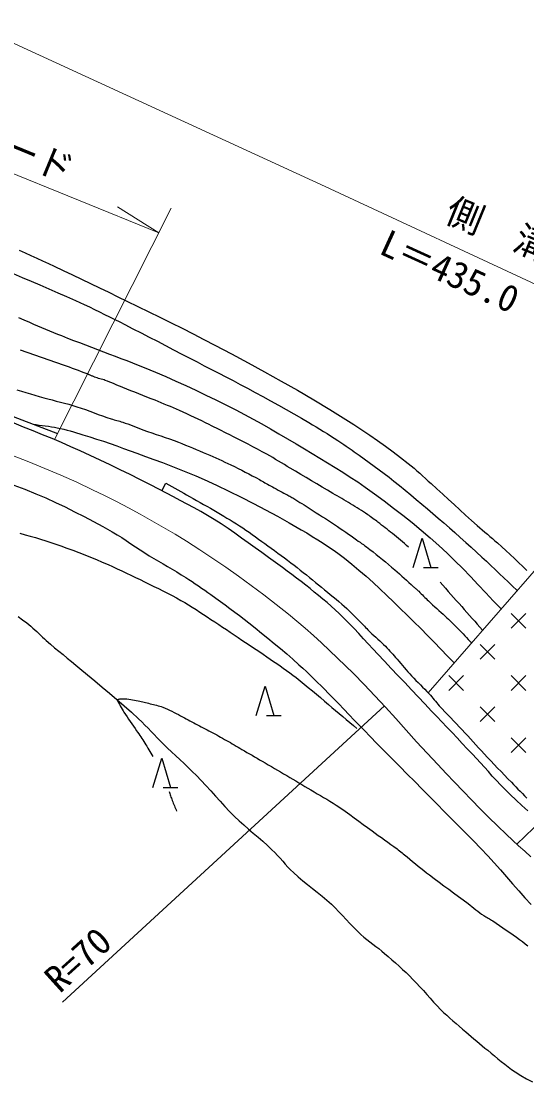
# Model space of a CAD drawing. Units: millimetres, scale not verified. Extents: x 40000 to 680000, y 20000 to 380000.
# Drawn here: x 299155 to 333608, y 246485 to 318733 of the extents above; entities that cross this region are included whole.
import ezdxf
from ezdxf.enums import TextEntityAlignment as Align

# ---------------------------------------------------------------- set-up
doc = ezdxf.new("R2010")
doc.units = ezdxf.units.MM
doc.header["$LTSCALE"] = 1000
doc.linetypes.add('CHAIN', pattern=[18.5, 12, -1.5, 3.5, -1.5])
for name, color, linetype, lineweight in [('M-BGD', 7, 'Continuous', 25), ('M-BMK', 2, 'CHAIN', 13), ('M-STR-HTXT', 7, 'Continuous', 13)]:
    doc.layers.add(name, color=color, linetype=linetype, lineweight=lineweight)
doc.styles.add('ＭＳ ゴシック', font='')
doc.styles.get('ＭＳ ゴシック').set_extended_font_data('MS Gothic')

msp = doc.modelspace()

# ---------------------------------------------------------------- linework, layer by layer
at = {"layer": 'M-BGD'}
for p, q in [((276343, 300274), (301630, 290655)), ((308739, 286738), (309020, 287272)), ((325873, 281522), (326473, 283522)), ((326473, 283522), (327073, 281522)), ((326573, 281522), (327573, 281522)), ((332548, 278393), (333548, 277393)), ((332548, 277393), (333548, 278393)), ((330426, 276272), (331426, 275272)), ((330426, 275272), (331426, 276272)), ((328305, 274151), (329305, 273151)), ((328305, 273151), (329305, 274151)), ((332548, 274151), (333548, 273151)), ((332548, 273151), (333548, 274151)), ((315170, 271426), (315770, 273426)), ((315770, 273426), (316370, 271426)), ((330426, 272030), (331426, 271030)), ((330426, 271030), (331426, 272030)), ((315870, 271426), (316870, 271426)), ((332548, 269908), (333548, 268908)), ((332548, 268908), (333548, 269908)), ((308135, 266541), (308735, 268541)), ((308735, 268541), (309335, 266541)), ((308835, 266541), (309835, 266541))]:
    msp.add_line(p, q, dxfattribs=at)
for points in [[(299027, 303145), (299423, 302964), (299819, 302783), (300215, 302602), (300611, 302419), (301006, 302236), (301400, 302051), (302021, 301757), (302641, 301462), (303261, 301165), (303880, 300867), (304499, 300567), (305117, 300266), (305734, 299965), (306351, 299663), (307104, 299295), (307858, 298928), (308611, 298561), (309364, 298192), (310115, 297821), (310864, 297444), (311609, 297062), (312351, 296672), (313484, 296068), (314615, 295460), (315743, 294845), (316866, 294223), (317984, 293590), (319093, 292944), (320194, 292283), (321283, 291604), (321829, 291254), (322371, 290897), (322908, 290534), (323441, 290164), (323969, 289787), (324492, 289403), (325009, 289012), (325521, 288614), (325724, 288450), (325924, 288282), (326121, 288111), (326316, 287937), (326509, 287762), (326702, 287586), (326895, 287410), (327089, 287236), (327484, 286880), (327876, 286521), (328267, 286161), (328657, 285800), (329047, 285440), (329439, 285081), (329833, 284725), (330230, 284371), (330401, 284223), (330573, 284076), (330747, 283930), (330920, 283785), (331094, 283640), (331267, 283494), (331439, 283346), (331609, 283197), (331901, 282933), (332190, 282666), (332477, 282397), (332763, 282126), (333048, 281855), (333333, 281583), (333618, 281312)], [(298609, 301541), (299216, 301282), (299824, 301023), (300432, 300764), (301039, 300503), (301645, 300241), (302250, 299975), (302853, 299705), (303453, 299430), (303801, 299266), (304148, 299100), (304493, 298932), (304837, 298762), (305181, 298590), (305525, 298417), (305868, 298244), (306211, 298071), (306767, 297788), (307323, 297503), (307878, 297216), (308432, 296928), (308986, 296640), (309540, 296351), (310093, 296062), (310647, 295774), (311138, 295521), (311630, 295268), (312121, 295016), (312613, 294763), (313104, 294509), (313594, 294254), (314083, 293996), (314570, 293736), (315098, 293450), (315626, 293163), (316153, 292874), (316678, 292584), (317203, 292290), (317725, 291994), (318246, 291694), (318764, 291391), (319012, 291244), (319258, 291095), (319504, 290944), (319749, 290792), (319993, 290639), (320236, 290485), (320478, 290329), (320720, 290172), (320863, 290079), (321006, 289985), (321148, 289890), (321290, 289795), (321431, 289698), (321572, 289602), (321712, 289504), (321851, 289405), (322193, 289162), (322535, 288917), (322875, 288670), (323213, 288422), (323550, 288172), (323886, 287919), (324219, 287664), (324550, 287405), (324936, 287099), (325320, 286789), (325701, 286476), (326079, 286161), (326456, 285843), (326832, 285524), (327206, 285203), (327579, 284881), (327956, 284554), (328330, 284225), (328703, 283895), (329075, 283563), (329445, 283229), (329815, 282894), (330183, 282558), (330550, 282221), (330852, 281942), (331151, 281662), (331450, 281381), (331748, 281099), (332046, 280816), (332343, 280533), (332641, 280251), (332939, 279969)], [(298965, 298544), (299340, 298382), (299715, 298221), (299987, 298105), (300260, 297990), (300532, 297875), (300805, 297761), (301078, 297647), (301352, 297535), (301626, 297424), (301900, 297313), (302306, 297153), (302713, 296994), (303121, 296838), (303529, 296683), (303938, 296528), (304346, 296373), (304754, 296218), (305162, 296061), (305556, 295909), (305951, 295759), (306346, 295609), (306741, 295458), (307135, 295306), (307527, 295151), (307919, 294992), (308308, 294828), (309000, 294527), (309690, 294221), (310378, 293910), (311064, 293592), (311746, 293269), (312425, 292940), (313101, 292603), (313774, 292260), (314370, 291946), (314963, 291625), (315552, 291298), (316139, 290966), (316722, 290629), (317304, 290288), (317884, 289945), (318463, 289600), (318986, 289287), (319510, 288973), (320032, 288657), (320552, 288338), (321068, 288014), (321581, 287683), (322088, 287345), (322589, 286998), (323241, 286531), (323887, 286056), (324528, 285572), (325162, 285080), (325788, 284579), (326407, 284068), (327017, 283548), (327618, 283017), (328172, 282504), (328713, 281978), (329244, 281441), (329767, 280896), (330287, 280347), (330805, 279797), (331326, 279249), (331851, 278706)], [(325543, 282915), (325407, 283029), (325271, 283143), (325136, 283258), (325000, 283372), (324864, 283486), (324728, 283600), (324591, 283713), (324453, 283825), (324331, 283924), (324208, 284022), (324086, 284120), (323962, 284218), (323839, 284314), (323715, 284411), (323590, 284507), (323465, 284602), (323379, 284668), (323293, 284733), (323206, 284799), (323119, 284864), (323032, 284928), (322944, 284992), (322855, 285055), (322766, 285117), (322623, 285213), (322479, 285309), (322334, 285403), (322189, 285496), (322043, 285588), (321896, 285679), (321749, 285769), (321601, 285859), (321451, 285950), (321300, 286040), (321148, 286128), (320996, 286216), (320844, 286304), (320691, 286391), (320539, 286479), (320388, 286568), (320024, 286783), (319661, 286998), (319298, 287213), (318936, 287429), (318573, 287645), (318210, 287860), (317848, 288076), (317485, 288291), (317286, 288410), (317088, 288529), (316890, 288648), (316692, 288768), (316493, 288886), (316294, 289004), (316094, 289120), (315893, 289233), (315576, 289407), (315259, 289577), (314940, 289746), (314619, 289912), (314299, 290077), (313977, 290241), (313656, 290404), (313334, 290568), (313163, 290656), (312991, 290743), (312819, 290830), (312647, 290916), (312474, 291002), (312302, 291088), (312129, 291173), (311956, 291257), (311706, 291379), (311456, 291500), (311205, 291621), (310955, 291742), (310704, 291861), (310452, 291979), (310199, 292095), (309946, 292209), (309739, 292300), (309531, 292390), (309323, 292478), (309114, 292565), (308905, 292651), (308695, 292737), (308486, 292823), (308276, 292908), (308001, 293019), (307726, 293129), (307450, 293238), (307175, 293346), (306899, 293454), (306623, 293562), (306347, 293672), (306072, 293782), (305924, 293842), (305777, 293905), (305629, 293968), (305482, 294030), (305335, 294092), (305187, 294153), (305038, 294212), (304888, 294267), (304798, 294298), (304707, 294326), (304615, 294352), (304523, 294378), (304432, 294404), (304340, 294431), (304249, 294459), (304160, 294490), (304116, 294507), (304074, 294524), (304031, 294543), (303989, 294561), (303947, 294580), (303905, 294599), (303862, 294618), (303820, 294636), (303799, 294645), (303779, 294653), (303758, 294662), (303737, 294671), (303717, 294679), (303696, 294688), (303675, 294696), (303655, 294704), (303454, 294782), (303253, 294859), (303051, 294935), (302849, 295010), (302647, 295084), (302444, 295157), (302241, 295229), (302038, 295301), (301061, 295642), (300082, 295980), (299102, 296315)], [(298865, 293614), (299170, 293525), (299474, 293436), (299779, 293346), (300083, 293257), (300388, 293169), (300694, 293083), (300976, 293006), (301260, 292931), (301543, 292858), (301827, 292785), (302111, 292711), (302393, 292635), (302675, 292555), (302956, 292471), (303249, 292375), (303541, 292274), (303831, 292169), (304120, 292061), (304410, 291953), (304700, 291846), (304991, 291743), (305283, 291646), (305382, 291615), (305481, 291587), (305580, 291560), (305679, 291533), (305779, 291506), (305878, 291478), (305977, 291449), (306075, 291418), (306248, 291358), (306421, 291295), (306593, 291229), (306764, 291163), (306936, 291095), (307107, 291028), (307278, 290962), (307451, 290898), (307752, 290791), (308055, 290686), (308358, 290583), (308661, 290481), (308964, 290378), (309267, 290273), (309568, 290165), (309868, 290054), (310111, 289960), (310353, 289864), (310593, 289766), (310834, 289666), (311073, 289565), (311313, 289463), (311552, 289360), (311791, 289257), (312000, 289167), (312208, 289076), (312417, 288985), (312625, 288892), (312832, 288799), (313039, 288704), (313245, 288608), (313451, 288510), (313695, 288390), (313939, 288269), (314181, 288146), (314423, 288022), (314664, 287895), (314904, 287768), (315144, 287639), (315383, 287510), (315478, 287457), (315573, 287404), (315667, 287349), (315761, 287294), (315854, 287239), (315948, 287185), (316043, 287131), (316138, 287078), (316269, 287007), (316400, 286937), (316532, 286867), (316664, 286798), (316796, 286730), (316928, 286660), (317060, 286590), (317191, 286520), (317258, 286483), (317325, 286446), (317392, 286409), (317458, 286372), (317525, 286334), (317591, 286296), (317657, 286257), (317723, 286219), (317865, 286133), (318007, 286045), (318148, 285957), (318288, 285868), (318428, 285779), (318569, 285689), (318709, 285599), (318849, 285510), (319057, 285378), (319266, 285245), (319474, 285113), (319682, 284980), (319890, 284847), (320097, 284713), (320303, 284578), (320509, 284442), (320699, 284315), (320888, 284186), (321077, 284057), (321265, 283927), (321453, 283797), (321640, 283666), (321827, 283535), (322014, 283403), (322128, 283323), (322242, 283243), (322355, 283163), (322469, 283082), (322582, 283001), (322694, 282920), (322806, 282837), (322917, 282753), (323133, 282585), (323347, 282415), (323559, 282243), (323771, 282070), (323981, 281895), (324190, 281719), (324398, 281542), (324606, 281364), (324770, 281222), (324932, 281079), (325094, 280935), (325255, 280790), (325415, 280645), (325576, 280499), (325736, 280354), (325897, 280209), (325941, 280170), (325985, 280132), (326028, 280093), (326072, 280055), (326116, 280016), (326159, 279977), (326202, 279938), (326245, 279898), (326329, 279817), (326412, 279735), (326494, 279652), (326576, 279568), (326658, 279485), (326740, 279402), (326823, 279319), (326907, 279238), (327048, 279106), (327191, 278976), (327335, 278846), (327479, 278718), (327624, 278589), (327768, 278461), (327911, 278331), (328053, 278199), (328163, 278095), (328272, 277991), (328381, 277886), (328489, 277781), (328597, 277675), (328704, 277569), (328811, 277462), (328917, 277354), (329034, 277235), (329150, 277114), (329265, 276992), (329380, 276870), (329495, 276748), (329609, 276625), (329724, 276503), (329839, 276381)], [(333671, 264932), (333271, 265302), (332875, 265676), (332483, 266054), (332095, 266436), (331812, 266724), (331534, 267016), (331259, 267312), (330988, 267611), (330717, 267910), (330447, 268210), (330175, 268509), (329900, 268805), (329555, 269173), (329209, 269540), (328861, 269906), (328514, 270272), (328166, 270638), (327818, 271004), (327471, 271370), (327124, 271737), (326665, 272222), (326206, 272708), (325748, 273193), (325289, 273679), (324831, 274165), (324372, 274650), (323913, 275135), (323454, 275620), (323129, 275967), (322806, 276317), (322484, 276668), (322162, 277018), (321837, 277365), (321508, 277709), (321174, 278047), (320833, 278378), (320557, 278633), (320278, 278884), (319995, 279130), (319708, 279373), (319419, 279613), (319128, 279850), (318835, 280086), (318541, 280319), (318230, 280563), (317915, 280803), (317599, 281041), (317280, 281276), (316961, 281509), (316640, 281741), (316319, 281972), (315998, 282203), (315542, 282533), (315087, 282865), (314631, 283197), (314174, 283526), (313715, 283852), (313251, 284171), (312783, 284483), (312308, 284785), (311854, 285061), (311395, 285327), (310931, 285587), (310465, 285841), (309995, 286090), (309524, 286336), (309052, 286580), (308580, 286824), (307912, 287168), (307243, 287510), (306572, 287847), (305899, 288181), (305223, 288510), (304546, 288834), (303865, 289153), (303182, 289465), (302544, 289749), (301902, 290026), (301259, 290298), (300613, 290565), (299966, 290828), (299317, 291088), (298667, 291345)], [(299978, 291279), (300183, 291250), (300388, 291222), (300593, 291194), (300799, 291167), (301004, 291138), (301209, 291106), (301413, 291071), (301616, 291032), (301837, 290984), (302057, 290932), (302276, 290877), (302495, 290819), (302713, 290758), (302930, 290695), (303147, 290631), (303363, 290566), (303828, 290421), (304291, 290271), (304753, 290116), (305213, 289958), (305672, 289796), (306131, 289632), (306588, 289466), (307045, 289299), (307623, 289088), (308201, 288876), (308778, 288663), (309354, 288447), (309927, 288225), (310498, 287997), (311065, 287760), (311628, 287512), (312472, 287124), (313311, 286724), (314145, 286312), (314974, 285890), (315797, 285457), (316614, 285013), (317425, 284559), (318230, 284095), (318610, 283870), (318989, 283641), (319364, 283408), (319737, 283170), (320106, 282926), (320470, 282676), (320829, 282419), (321181, 282153), (321682, 281756), (322172, 281345), (322654, 280924), (323128, 280495), (323597, 280059), (324062, 279619), (324525, 279177), (324987, 278736), (325457, 278282), (325921, 277823), (326380, 277359), (326837, 276893), (327292, 276424), (327747, 275956), (328202, 275488), (328660, 275022)], [(298651, 287136), (299409, 286852), (300158, 286547), (300824, 286257), (301487, 285955), (302144, 285643), (302797, 285322), (303445, 284991), (304089, 284651), (304728, 284302), (305362, 283946), (305685, 283754), (306003, 283555), (306318, 283350), (306631, 283142), (306942, 282931), (307255, 282722), (307569, 282516), (307886, 282314), (308195, 282127), (308505, 281943), (308818, 281761), (309131, 281580), (309444, 281399), (309755, 281216), (310065, 281030), (310371, 280839), (310589, 280699), (310805, 280557), (311019, 280413), (311233, 280267), (311446, 280120), (311658, 279972), (311869, 279823), (312080, 279674), (312407, 279440), (312734, 279204), (313059, 278967), (313383, 278728), (313706, 278487), (314027, 278245), (314346, 277999), (314663, 277751), (315099, 277406), (315533, 277057), (315965, 276706), (316395, 276352), (316821, 275994), (317245, 275633), (317664, 275267), (318080, 274897), (318337, 274662), (318592, 274424), (318843, 274183), (319093, 273940), (319341, 273695), (319588, 273449), (319834, 273202), (320080, 272955), (320439, 272593), (320794, 272228), (321148, 271861), (321501, 271493), (321853, 271124), (322206, 270756), (322560, 270389), (322915, 270023), (323422, 269506), (323931, 268991), (324441, 268477), (324952, 267963), (325463, 267450), (325974, 266936), (326484, 266422), (326993, 265907), (327490, 265404), (327988, 264902), (328487, 264401), (328985, 263899), (329482, 263395), (329976, 262890), (330467, 262381), (330954, 261868), (331383, 261401), (331805, 260928), (332222, 260449), (332638, 259970), (333056, 259493), (333479, 259020), (333910, 258555)], [(309020, 287272), (309222, 287157), (309423, 287042), (309624, 286926), (309826, 286811), (310027, 286695), (310229, 286580), (310430, 286465), (310632, 286350), (310867, 286217), (311103, 286084), (311339, 285952), (311576, 285820), (311812, 285687), (312047, 285553), (312282, 285419), (312515, 285282), (312735, 285152), (312954, 285022), (313173, 284891), (313391, 284759), (313608, 284626), (313825, 284491), (314040, 284354), (314253, 284214), (314472, 284067), (314689, 283917), (314904, 283765), (315119, 283612), (315332, 283457), (315545, 283301), (315758, 283146), (315972, 282991), (316195, 282829), (316419, 282667), (316642, 282505), (316865, 282342), (317087, 282179), (317309, 282014), (317529, 281848), (317748, 281680), (317960, 281515), (318170, 281348), (318379, 281180), (318588, 281011), (318795, 280841), (319003, 280671), (319210, 280500), (319418, 280331), (319617, 280169), (319817, 280009), (320017, 279849), (320217, 279689), (320416, 279527), (320613, 279364), (320808, 279198), (321001, 279030), (321171, 278875), (321339, 278718), (321505, 278559), (321670, 278398), (321833, 278236), (321996, 278074), (322159, 277911), (322321, 277748), (322397, 277671), (322472, 277593), (322547, 277515), (322621, 277436), (322696, 277358), (322771, 277280), (322846, 277203), (322923, 277127), (323052, 277003), (323183, 276882), (323316, 276763), (323450, 276643), (323583, 276524), (323714, 276404), (323844, 276281), (323972, 276156), (324075, 276049), (324176, 275940), (324276, 275830), (324375, 275719), (324474, 275608), (324571, 275496), (324669, 275384), (324768, 275272), (324892, 275131), (325015, 274988), (325138, 274845), (325260, 274702), (325383, 274559), (325506, 274417), (325631, 274276), (325758, 274136), (325904, 273981), (326053, 273828), (326204, 273676), (326356, 273525), (326507, 273375), (326658, 273223), (326806, 273069), (326952, 272913), (327040, 272814), (327127, 272714), (327213, 272613), (327297, 272511), (327382, 272409), (327467, 272307), (327554, 272206), (327641, 272107), (327833, 271898), (328027, 271692), (328223, 271487), (328420, 271284), (328617, 271081), (328814, 270877), (329010, 270673), (329205, 270466), (329393, 270263), (329580, 270058), (329766, 269852), (329952, 269646), (330138, 269440), (330324, 269234), (330511, 269029), (330700, 268826), (330929, 268582), (331159, 268339), (331390, 268097), (331622, 267855), (331855, 267614), (332088, 267374), (332321, 267134), (332554, 266894), (332705, 266738), (332855, 266583), (333005, 266428), (333156, 266273), (333308, 266118), (333460, 265964), (333613, 265812)], [(299070, 283847), (299424, 283753), (299776, 283655), (300127, 283552), (300477, 283446), (300826, 283337), (301174, 283224), (301521, 283107), (301866, 282987), (302272, 282842), (302676, 282692), (303079, 282538), (303480, 282380), (303879, 282218), (304277, 282053), (304674, 281886), (305070, 281716), (305386, 281577), (305700, 281435), (306013, 281290), (306325, 281143), (306636, 280994), (306946, 280844), (307256, 280692), (307566, 280541), (307878, 280388), (308190, 280236), (308502, 280083), (308813, 279929), (309124, 279772), (309432, 279612), (309738, 279448), (310041, 279279), (310302, 279127), (310560, 278970), (310816, 278811), (311070, 278648), (311323, 278483), (311575, 278318), (311827, 278152), (312080, 277987), (312346, 277814), (312612, 277639), (312876, 277463), (313141, 277287), (313405, 277111), (313669, 276934), (313933, 276756), (314197, 276580), (314439, 276418), (314681, 276256), (314923, 276095), (315165, 275933), (315407, 275771), (315648, 275608), (315889, 275444), (316129, 275279), (316350, 275125), (316571, 274972), (316792, 274818), (317013, 274663), (317232, 274507), (317450, 274349), (317667, 274189), (317881, 274026), (318163, 273805), (318443, 273579), (318719, 273351), (318994, 273120), (319268, 272887), (319541, 272655), (319815, 272422), (320090, 272191), (320333, 271988), (320576, 271784), (320819, 271580), (321061, 271376), (321304, 271172), (321546, 270968), (321789, 270764), (322032, 270560)], [(327706, 280522), (327889, 280313), (328072, 280104), (328255, 279895), (328438, 279686), (328621, 279478), (328804, 279269), (328988, 279060), (329172, 278852), (329348, 278653), (329525, 278453), (329702, 278254), (329880, 278055), (330057, 277856), (330235, 277658), (330412, 277459), (330589, 277260)], [(298941, 278181), (299238, 277964), (299531, 277742), (299818, 277512), (299954, 277396), (300087, 277277), (300217, 277154), (300346, 277031), (300474, 276906), (300603, 276783), (300734, 276661), (300867, 276541), (301148, 276298), (301433, 276058), (301720, 275820), (302008, 275584), (302296, 275349), (302585, 275114), (302872, 274877), (303158, 274638), (303662, 274215), (304167, 273794), (304673, 273372), (305177, 272949), (305679, 272523), (306176, 272093), (306668, 271656), (307153, 271211), (307371, 271002), (307585, 270789), (307796, 270573), (308005, 270355), (308214, 270136), (308423, 269918), (308634, 269701), (308847, 269488), (309125, 269219), (309406, 268954), (309689, 268691), (309973, 268429), (310256, 268166), (310537, 267901), (310816, 267633), (311090, 267361), (311422, 267017), (311747, 266666), (312067, 266310), (312385, 265953), (312704, 265596), (313027, 265243), (313355, 264895), (313692, 264556), (314002, 264263), (314319, 263978), (314642, 263700), (314968, 263424), (315293, 263148), (315617, 262870), (315935, 262586), (316245, 262293), (316433, 262104), (316616, 261909), (316795, 261711), (316973, 261511), (317151, 261312), (317331, 261115), (317516, 260922), (317706, 260735), (318019, 260453), (318341, 260181), (318669, 259916), (319000, 259655), (319332, 259394), (319661, 259130), (319984, 258860), (320299, 258580), (320558, 258330), (320810, 258072), (321057, 257809), (321301, 257543), (321545, 257278), (321793, 257015), (322046, 256759), (322308, 256512), (322502, 256343), (322701, 256180), (322904, 256021), (323109, 255865), (323315, 255710), (323519, 255554), (323722, 255394), (323920, 255230), (324168, 255017), (324415, 254802), (324660, 254585), (324903, 254366), (325144, 254144), (325383, 253920), (325619, 253693), (325852, 253463), (326094, 253214), (326330, 252958), (326562, 252699), (326792, 252438), (327022, 252176), (327255, 251917), (327492, 251663), (327736, 251415), (327941, 251216), (328151, 251021), (328363, 250829), (328577, 250639), (328793, 250451), (329010, 250264), (329227, 250077), (329444, 249891), (329630, 249730), (329817, 249571), (330004, 249412), (330192, 249254), (330380, 249096), (330569, 248940), (330759, 248784), (330949, 248628), (331179, 248439), (331409, 248247), (331637, 248056), (331868, 247865), (332100, 247678), (332336, 247496), (332576, 247320), (332823, 247153), (333206, 246916), (333598, 246695), (333997, 246485)], [(305672, 272529), (305726, 272537), (305779, 272545), (305833, 272554), (305886, 272563), (305940, 272571), (305994, 272577), (306047, 272582), (306101, 272583), (306230, 272578), (306359, 272567), (306488, 272550), (306616, 272530), (306743, 272507), (306871, 272482), (306998, 272457), (307126, 272432), (307228, 272412), (307331, 272390), (307433, 272368), (307535, 272344), (307636, 272319), (307738, 272294), (307840, 272268), (307941, 272243), (308051, 272216), (308160, 272189), (308270, 272163), (308379, 272136), (308488, 272107), (308597, 272076), (308704, 272043), (308810, 272005), (308966, 271943), (309120, 271875), (309271, 271803), (309422, 271728), (309571, 271651), (309720, 271573), (309869, 271495), (310019, 271418), (310147, 271352), (310275, 271285), (310402, 271218), (310530, 271150), (310657, 271082), (310784, 271014), (310911, 270946), (311038, 270879), (311168, 270810), (311298, 270742), (311428, 270674), (311558, 270606), (311688, 270537), (311818, 270469), (311948, 270400), (312077, 270330), (312211, 270257), (312345, 270184), (312479, 270111), (312613, 270037), (312746, 269963), (312879, 269888), (313012, 269813), (313145, 269738), (313277, 269663), (313408, 269587), (313539, 269510), (313670, 269433), (313801, 269356), (313932, 269280), (314062, 269203), (314194, 269126), (314366, 269026), (314539, 268926), (314712, 268826), (314885, 268726), (315058, 268626), (315231, 268526), (315404, 268426), (315577, 268325), (315786, 268203), (315995, 268081), (316204, 267959), (316413, 267836), (316621, 267714), (316830, 267591), (317038, 267468), (317247, 267345), (317454, 267223), (317660, 267100), (317866, 266978), (318073, 266855), (318279, 266733), (318485, 266610), (318691, 266487), (318897, 266364), (319113, 266237), (319329, 266111), (319546, 265985), (319762, 265859), (319978, 265732), (320193, 265602), (320405, 265471), (320616, 265335), (320929, 265125), (321238, 264911), (321544, 264692), (321848, 264470), (322152, 264247), (322455, 264023), (322758, 263799), (323062, 263578), (323276, 263425), (323490, 263272), (323704, 263119), (323918, 262967), (324132, 262813), (324345, 262659), (324556, 262503), (324766, 262345), (324853, 262278), (324938, 262211), (325023, 262143), (325108, 262075), (325192, 262007), (325277, 261938), (325361, 261869), (325446, 261801), (325637, 261647), (325827, 261493), (326017, 261338), (326208, 261183), (326398, 261029), (326589, 260876), (326782, 260724), (326975, 260573), (327301, 260325), (327628, 260080), (327958, 259838), (328288, 259596), (328619, 259356), (328949, 259114), (329279, 258872), (329606, 258626), (329739, 258524), (329871, 258420), (330002, 258314), (330133, 258209), (330264, 258105), (330397, 258002), (330532, 257902), (330669, 257806), (330744, 257757), (330821, 257711), (330898, 257666), (330976, 257622), (331055, 257578), (331132, 257534), (331210, 257489), (331286, 257442), (331520, 257290), (331752, 257136), (331983, 256979), (332213, 256820), (332441, 256660), (332669, 256498), (332895, 256334), (333121, 256170), (333309, 256031), (333497, 255890), (333683, 255747)], [(305672, 272530), (305732, 272421), (305791, 272311), (305850, 272201), (305909, 272091), (305969, 271981), (306030, 271873), (306093, 271765), (306157, 271658), (306259, 271497), (306365, 271337), (306472, 271180), (306582, 271023), (306692, 270867), (306802, 270711), (306912, 270554), (307020, 270397), (307091, 270293), (307162, 270189), (307233, 270086), (307304, 269982), (307375, 269878), (307445, 269774), (307514, 269669), (307582, 269563), (307653, 269450), (307722, 269337), (307790, 269223), (307857, 269109), (307924, 268995), (307991, 268880), (308058, 268766), (308125, 268652)], [(309230, 266267), (309257, 266190), (309283, 266113), (309309, 266036), (309335, 265959), (309361, 265882), (309388, 265805), (309416, 265729), (309444, 265653), (309479, 265560), (309515, 265467), (309552, 265375), (309590, 265283), (309628, 265191), (309666, 265100), (309704, 265008), (309741, 264916)]]:
    msp.add_lwpolyline(points, dxfattribs=at)
at = {"layer": 'M-BMK'}
msp.add_lwpolyline([(333886, 261810), (333466, 262186), (333049, 262565), (332636, 262948), (332225, 263334), (331621, 263912), (331025, 264498), (330435, 265090), (329850, 265687), (329269, 266288), (328690, 266891), (328113, 267496), (327536, 268101), (326812, 268871), (326098, 269651), (325389, 270436), (324682, 271223), (323973, 272007), (323257, 272784), (322530, 273552), (321788, 274305), (321255, 274831), (320717, 275353), (320174, 275870), (319625, 276381), (319071, 276885), (318509, 277380), (317939, 277867), (317361, 278344), (316527, 279008), (315682, 279660), (314828, 280300), (313964, 280927), (313091, 281541), (312209, 282143), (311318, 282730), (310419, 283305), (309642, 283785), (308857, 284252), (308064, 284708), (307265, 285152), (306460, 285585), (305649, 286007), (304833, 286418), (304012, 286819), (302937, 287321), (301854, 287802), (300762, 288266), (299665, 288717), (298563, 289159)], dxfattribs=at)
at = {"layer": 'M-STR-HTXT'}
for p, q in [((256907, 336347), (319871, 307481)), ((283475, 314508), (308533, 304324)), ((319871, 307481), (354691, 291244)), ((309373, 305998), (301415, 290230)), ((308533, 304324), (305716, 306088)), ((338136, 285909), (326885, 272987)), ((354382, 283355), (332937, 262675)), ((323921, 272105), (301959, 251911))]:
    msp.add_line(p, q, dxfattribs=at)

# ---------------------------------------------------------------- texts
at = {"layer": 'M-STR-HTXT', "style": 'ＭＳ ゴシック'}
for s, rotation, p in [('ストンガード', 337.686, (288181, 312861)), ('側\u3000溝', 337.686, (327696, 304625)), ('L＝435.0', 335.502, (323219, 302437))]:
    msp.add_text(s, height=1833, rotation=rotation, dxfattribs=at).set_placement(p, align=Align.BOTTOM_LEFT)
msp.add_text('R=70', height=1833, rotation=42.091, dxfattribs=at).set_placement((305848, 255393), align=Align.BOTTOM_RIGHT)

doc.saveas('drawing.dxf')
